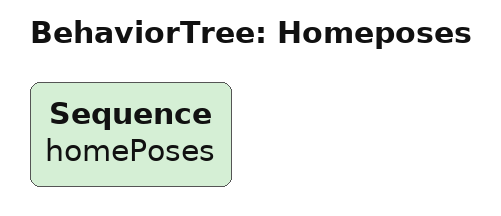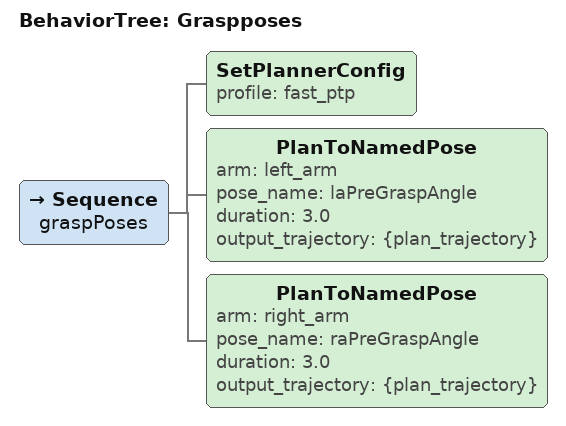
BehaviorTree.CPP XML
<?xml version="1.0" ?>
<!-- Auto-generated from sequence.yaml by sequence_to_bt.py.
     DO NOT edit manually — regenerate from the YAML instead.
     Wire BB keys for Cartesian poses before executing. -->
<root BTCPP_format="4" main_tree_to_execute="Homeposes">
  <BehaviorTree ID="Homeposes">
    <Sequence name="homePoses">
      <!-- headHome: head move (not yet wired to BT node) — values: 0 -->
    </Sequence>
  </BehaviorTree>
  <BehaviorTree ID="Graspposes">
    <Sequence name="graspPoses">
      <SetPlannerConfig profile="fast_ptp"/>
      <!-- laPreGraspAngle: joint angles [0, 0, 0, 0, 0, 0, 90] → add this as SRDF named_state or extend SkillRequest with joint_targets -->
      <PlanToNamedPose arm="left_arm" pose_name="laPreGraspAngle" duration="3.0" output_trajectory="{plan_trajectory}"/>
      <!-- raPreGraspAngle: joint angles [0, 0, 0, 0, 0, 0, -90] → add this as SRDF named_state or extend SkillRequest with joint_targets -->
      <PlanToNamedPose arm="right_arm" pose_name="raPreGraspAngle" duration="3.0" output_trajectory="{plan_trajectory}"/>
    </Sequence>
  </BehaviorTree>
</root>
